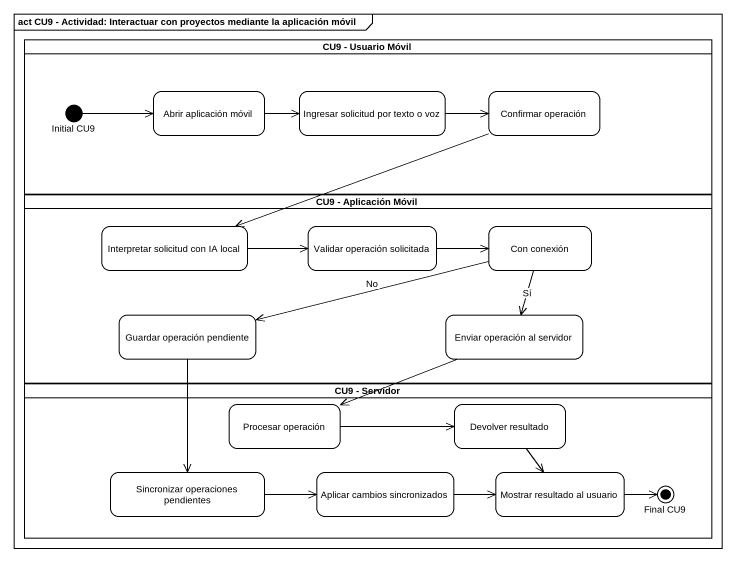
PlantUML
@startuml
mainframe act CU9 - Actividad: Interactuar con proyectos mediante la aplicación móvil
hide empty description
state "CU9 - Usuario Móvil" as CU9_Usuario_Móvil <<partition>> {
  state "Initial CU9" as Initial_CU9 <<start>>
  state "Abrir aplicación móvil" as Abrir_aplicación_móvil
  state "Ingresar solicitud por texto o voz" as Ingresar_solicitud_por
  state "Confirmar operación" as Confirmar_operación
}
state "CU9 - Aplicación Móvil" as CU9_Aplicación_Móvil <<partition>> {
  state "Interpretar solicitud con IA local" as Interpretar_solicitud_con
  state "Validar operación solicitada" as Validar_operación_solicitada
  state "Con conexión" as Con_conexión
  state "Guardar operación pendiente" as Guardar_operación_pendiente
  state "Enviar operación al servidor" as Enviar_operación_al_servidor
}
state "CU9 - Servidor" as CU9_Servidor <<partition>> {
  state "Procesar operación" as Procesar_operación
  state "Devolver resultado" as Devolver_resultado
  state "Sincronizar operaciones pendientes" as Sincronizar_operaciones
  state "Aplicar cambios sincronizados" as Aplicar_cambios
  state "Mostrar resultado al usuario" as Mostrar_resultado_al_usuario
  state "Final CU9" as Final_CU9 <<end>>
}
Initial_CU9 -right-> Abrir_aplicación_móvil
Abrir_aplicación_móvil -right-> Ingresar_solicitud_por
Ingresar_solicitud_por -right-> Confirmar_operación
Confirmar_operación -left-> Interpretar_solicitud_con
Interpretar_solicitud_con -right-> Validar_operación_solicitada
Validar_operación_solicitada -right-> Con_conexión
Con_conexión -left-> Guardar_operación_pendiente : No
Con_conexión --> Enviar_operación_al_servidor : Sí
Guardar_operación_pendiente --> Sincronizar_operaciones
Enviar_operación_al_servidor -left-> Procesar_operación
Procesar_operación -right-> Devolver_resultado
Devolver_resultado --> Mostrar_resultado_al_usuario
Sincronizar_operaciones -right-> Aplicar_cambios
Aplicar_cambios -right-> Mostrar_resultado_al_usuario
Mostrar_resultado_al_usuario -right-> Final_CU9
@enduml
